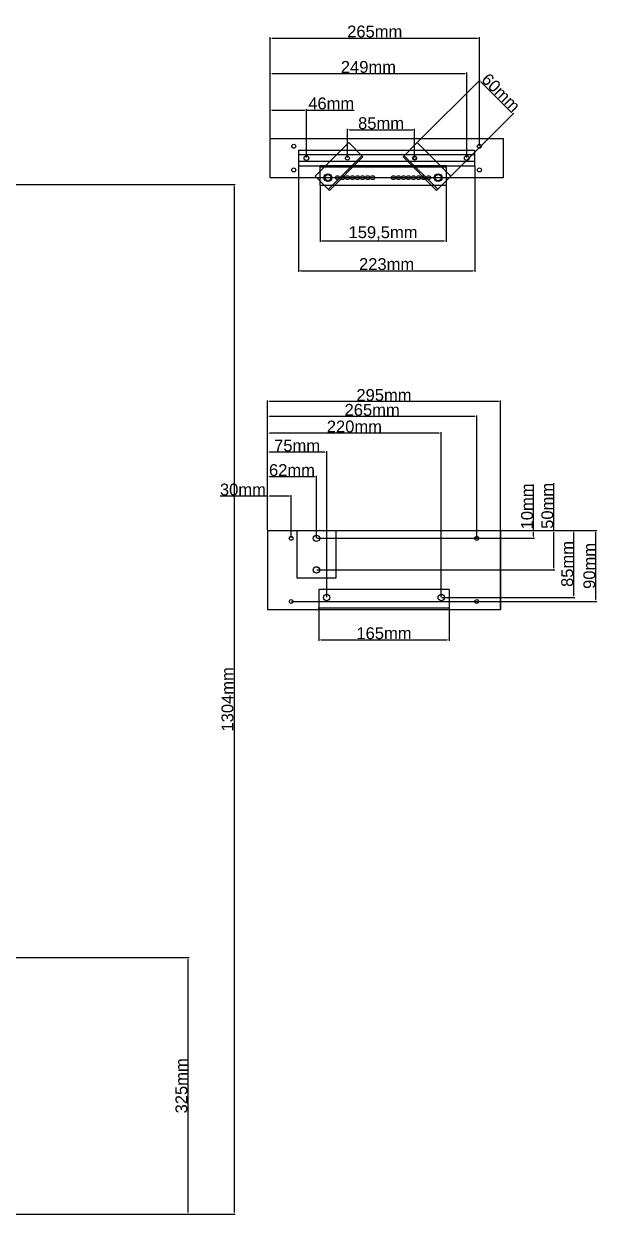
# Model space of a CAD drawing. Header units: centimetres. Extents: x -10816 to 16897, y 31630 to 109107.
# Drawn here: x -9990 to -9264, y 33009 to 34517 of the extents above; entities that cross this region are included whole.
import ezdxf

# ---------------------------------------------------------------- set-up
doc = ezdxf.new("R2010")
doc.units = ezdxf.units.CM
doc.header["$LTSCALE"] = 0.5
doc.styles.get("Standard").update_dxf_attribs({"font": 'arial.ttf'})
doc.dimstyles.new('ISO-25', dxfattribs={"dimtxt": 15, "dimasz": 2.5, "dimexe": 1.25, "dimexo": 0.625, "dimtad": 1, "dimtxsty": 'Standard', "dimcen": 2.5, "dimclrd": 1, "dimclre": 1, "dimadec": 0, "dimazin": 0, "dimtfac": 1, "dimtmove": 0, "dimatfit": 3, "dimfxl": 1, "dimarcsym": 0})

# ---------------------------------------------------------------- blocks, each defined once
blk = doc.blocks.new('*D134')
at = {"color": 1, "lineweight": -2, "transparency": 16777216}
for p, q in [((-9678.3, 34372.7), (-9678.3, 34409.2)), ((-9675.8, 34407.9), (-9634.8, 34407.9)), ((-9632.3, 34347.7), (-9632.3, 34409.2)), ((-9632.3, 34407.9), (-9572, 34407.9))]:
    blk.add_line(p, q, dxfattribs=at)
at = {"color": 1, "transparency": 16777216}
for points in [[(-9675.8, 34408.4), (-9675.8, 34407.5), (-9678.3, 34407.9)], [(-9634.8, 34408.4), (-9634.8, 34407.5), (-9632.3, 34407.9)]]:
    blk.add_solid(points, dxfattribs=at)
at = {"layer": 'Defpoints', "color": 0, "transparency": 16777216}
for p in [(-9632.3, 34407.9), (-9678.3, 34372), (-9632.3, 34347)]:
    blk.add_point(p, dxfattribs=at)
at = {"color": 0, "transparency": 16777216, "insert": (-9600.9, 34416.2), "char_height": 15, "attachment_point": 5}
blk.add_mtext('46mm', dxfattribs=at)
blk = doc.blocks.new('*D135')
at = {"color": 1, "lineweight": -2, "transparency": 16777216}
for p, q in [((-9678.3, 34372.7), (-9678.3, 34455.4)), ((-9675.8, 34454.2), (-9431.8, 34454.2)), ((-9429.3, 34347.7), (-9429.3, 34455.4))]:
    blk.add_line(p, q, dxfattribs=at)
at = {"color": 1, "transparency": 16777216}
for points in [[(-9675.8, 34454.6), (-9675.8, 34453.7), (-9678.3, 34454.2)], [(-9431.8, 34454.6), (-9431.8, 34453.7), (-9429.3, 34454.2)]]:
    blk.add_solid(points, dxfattribs=at)
at = {"layer": 'Defpoints', "color": 0, "transparency": 16777216}
for p in [(-9429.3, 34454.2), (-9678.3, 34372), (-9429.3, 34347)]:
    blk.add_point(p, dxfattribs=at)
at = {"color": 0, "transparency": 16777216, "insert": (-9553.8, 34462.4), "char_height": 15, "attachment_point": 5}
blk.add_mtext('249mm', dxfattribs=at)
blk = doc.blocks.new('*D136')
at = {"color": 1, "lineweight": -2, "transparency": 16777216}
for p, q in [((-9642.3, 34336.4), (-9642.3, 34203.2)), ((-9419.3, 34336.4), (-9419.3, 34203.2)), ((-9639.8, 34204.4), (-9421.8, 34204.4))]:
    blk.add_line(p, q, dxfattribs=at)
at = {"color": 1, "transparency": 16777216}
for points in [[(-9639.8, 34204.9), (-9639.8, 34204), (-9642.3, 34204.4)], [(-9421.8, 34204.9), (-9421.8, 34204), (-9419.3, 34204.4)]]:
    blk.add_solid(points, dxfattribs=at)
at = {"layer": 'Defpoints', "color": 0, "transparency": 16777216}
for p in [(-9642.3, 34337), (-9419.3, 34337), (-9419.3, 34204.4)]:
    blk.add_point(p, dxfattribs=at)
at = {"color": 0, "transparency": 16777216, "insert": (-9530.8, 34212.7), "char_height": 15, "attachment_point": 5}
blk.add_mtext('223mm', dxfattribs=at)
blk = doc.blocks.new('*D137')
at = {"color": 1, "lineweight": -2, "transparency": 16777216}
for p, q in [((-9615.1, 34311.7), (-9615.1, 34241)), ((-9455.6, 34311.7), (-9455.6, 34241)), ((-9612.6, 34242.2), (-9458.1, 34242.2))]:
    blk.add_line(p, q, dxfattribs=at)
at = {"color": 1, "transparency": 16777216}
for points in [[(-9612.6, 34242.6), (-9612.6, 34241.8), (-9615.1, 34242.2)], [(-9458.1, 34242.6), (-9458.1, 34241.8), (-9455.6, 34242.2)]]:
    blk.add_solid(points, dxfattribs=at)
at = {"layer": 'Defpoints', "color": 0, "transparency": 16777216}
for p in [(-9615.1, 34312.3), (-9455.6, 34312.3), (-9455.6, 34242.2)]:
    blk.add_point(p, dxfattribs=at)
at = {"color": 0, "transparency": 16777216, "insert": (-9535.3, 34251.8), "char_height": 15, "attachment_point": 5}
blk.add_mtext('159,5mm', dxfattribs=at)
blk = doc.blocks.new('*D138')
at = {"color": 1, "lineweight": -2, "transparency": 16777216}
for p, q in [((-9491.5, 34367.1), (-9412.3, 34446.3)), ((-9411.4, 34443.7), (-9372.5, 34404.8)), ((-9449, 34324.7), (-9369.8, 34403.9))]:
    blk.add_line(p, q, dxfattribs=at)
at = {"color": 1, "transparency": 16777216}
for points in [[(-9411.1, 34443.9), (-9411.7, 34443.4), (-9413.2, 34445.4)], [(-9372.2, 34405.1), (-9372.8, 34404.5), (-9370.7, 34403)]]:
    blk.add_solid(points, dxfattribs=at)
at = {"layer": 'Defpoints', "color": 0, "transparency": 16777216}
for p in [(-9370.7, 34403), (-9491.9, 34366.7), (-9449.5, 34324.2)]:
    blk.add_point(p, dxfattribs=at)
at = {"color": 0, "transparency": 16777216, "insert": (-9386.1, 34430.1), "char_height": 15, "attachment_point": 5, "rotation": 315}
blk.add_mtext('60mm', dxfattribs=at)
blk = doc.blocks.new('*D139')
at = {"color": 1, "lineweight": -2, "transparency": 16777216}
for p, q in [((-9580.3, 34347.7), (-9580.3, 34384.2)), ((-9577.8, 34382.9), (-9497.8, 34382.9)), ((-9495.3, 34347.7), (-9495.3, 34384.2))]:
    blk.add_line(p, q, dxfattribs=at)
at = {"color": 1, "transparency": 16777216}
for points in [[(-9577.8, 34383.4), (-9577.8, 34382.5), (-9580.3, 34382.9)], [(-9497.8, 34383.4), (-9497.8, 34382.5), (-9495.3, 34382.9)]]:
    blk.add_solid(points, dxfattribs=at)
at = {"layer": 'Defpoints', "color": 0, "transparency": 16777216}
for p in [(-9495.3, 34382.9), (-9580.3, 34347), (-9495.3, 34347)]:
    blk.add_point(p, dxfattribs=at)
at = {"color": 0, "transparency": 16777216, "insert": (-9537.8, 34391.2), "char_height": 15, "attachment_point": 5}
blk.add_mtext('85mm', dxfattribs=at)
blk = doc.blocks.new('*D140')
at = {"color": 1, "lineweight": -2, "transparency": 16777216}
for p, q in [((-9678.3, 34372.7), (-9678.3, 34500.3)), ((-9675.8, 34499), (-9415.8, 34499)), ((-9413.3, 34362.7), (-9413.3, 34500.3))]:
    blk.add_line(p, q, dxfattribs=at)
at = {"color": 1, "transparency": 16777216}
for points in [[(-9675.8, 34499.4), (-9675.8, 34498.6), (-9678.3, 34499)], [(-9415.8, 34499.4), (-9415.8, 34498.6), (-9413.3, 34499)]]:
    blk.add_solid(points, dxfattribs=at)
at = {"layer": 'Defpoints', "color": 0, "transparency": 16777216}
for p in [(-9413.3, 34499), (-9678.3, 34372), (-9413.3, 34362)]:
    blk.add_point(p, dxfattribs=at)
at = {"color": 0, "transparency": 16777216, "insert": (-9545.8, 34507.3), "char_height": 15, "attachment_point": 5}
blk.add_mtext('265mm', dxfattribs=at)
blk = doc.blocks.new('*D141')
at = {"color": 1, "lineweight": -2, "transparency": 16777216}
for p, q in [((-9681.6, 33918.9), (-9741.4, 33918.9)), ((-9681.6, 33876.1), (-9681.6, 33920.2)), ((-9654.1, 33918.9), (-9679.1, 33918.9)), ((-9651.6, 33866.1), (-9651.6, 33920.2))]:
    blk.add_line(p, q, dxfattribs=at)
at = {"color": 1, "transparency": 16777216}
for points in [[(-9679.1, 33919.4), (-9679.1, 33918.5), (-9681.6, 33918.9)], [(-9654.1, 33919.4), (-9654.1, 33918.5), (-9651.6, 33918.9)]]:
    blk.add_solid(points, dxfattribs=at)
at = {"layer": 'Defpoints', "color": 0, "transparency": 16777216}
for p in [(-9681.6, 33918.9), (-9681.6, 33875.5), (-9651.6, 33865.5)]:
    blk.add_point(p, dxfattribs=at)
at = {"color": 0, "transparency": 16777216, "insert": (-9712.7, 33927.2), "char_height": 15, "attachment_point": 5}
blk.add_mtext('30mm', dxfattribs=at)
blk = doc.blocks.new('*D142')
at = {"color": 1, "lineweight": -2, "transparency": 16777216}
for p, q in [((-9681.6, 33876.1), (-9681.6, 33944.8)), ((-9622.1, 33943.5), (-9679.1, 33943.5)), ((-9619.6, 33866.1), (-9619.6, 33944.8))]:
    blk.add_line(p, q, dxfattribs=at)
at = {"color": 1, "transparency": 16777216}
for points in [[(-9679.1, 33943.9), (-9679.1, 33943.1), (-9681.6, 33943.5)], [(-9622.1, 33943.9), (-9622.1, 33943.1), (-9619.6, 33943.5)]]:
    blk.add_solid(points, dxfattribs=at)
at = {"layer": 'Defpoints', "color": 0, "transparency": 16777216}
for p in [(-9681.6, 33943.5), (-9681.6, 33875.5), (-9619.6, 33865.5)]:
    blk.add_point(p, dxfattribs=at)
at = {"color": 0, "transparency": 16777216, "insert": (-9650.6, 33951.8), "char_height": 15, "attachment_point": 5}
blk.add_mtext('62mm', dxfattribs=at)
blk = doc.blocks.new('*D143')
at = {"color": 1, "lineweight": -2, "transparency": 16777216}
for p, q in [((-9681.6, 33876.1), (-9681.6, 33975.9)), ((-9609.1, 33974.7), (-9679.1, 33974.7)), ((-9606.6, 33791.1), (-9606.6, 33975.9))]:
    blk.add_line(p, q, dxfattribs=at)
at = {"color": 1, "transparency": 16777216}
for points in [[(-9679.1, 33975.1), (-9679.1, 33974.2), (-9681.6, 33974.7)], [(-9609.1, 33975.1), (-9609.1, 33974.2), (-9606.6, 33974.7)]]:
    blk.add_solid(points, dxfattribs=at)
at = {"layer": 'Defpoints', "color": 0, "transparency": 16777216}
for p in [(-9681.6, 33974.7), (-9681.6, 33875.5), (-9606.6, 33790.5)]:
    blk.add_point(p, dxfattribs=at)
at = {"color": 0, "transparency": 16777216, "insert": (-9644.1, 33982.9), "char_height": 15, "attachment_point": 5}
blk.add_mtext('75mm', dxfattribs=at)
blk = doc.blocks.new('*D144')
at = {"color": 1, "lineweight": -2, "transparency": 16777216}
for p, q in [((-9681.6, 33876.1), (-9681.6, 34000)), ((-9464.1, 33998.7), (-9679.1, 33998.7)), ((-9461.6, 33791.1), (-9461.6, 34000))]:
    blk.add_line(p, q, dxfattribs=at)
at = {"color": 1, "transparency": 16777216}
for points in [[(-9679.1, 33999.1), (-9679.1, 33998.3), (-9681.6, 33998.7)], [(-9464.1, 33999.1), (-9464.1, 33998.3), (-9461.6, 33998.7)]]:
    blk.add_solid(points, dxfattribs=at)
at = {"layer": 'Defpoints', "color": 0, "transparency": 16777216}
for p in [(-9681.6, 33998.7), (-9681.6, 33875.5), (-9461.6, 33790.5)]:
    blk.add_point(p, dxfattribs=at)
at = {"color": 0, "transparency": 16777216, "insert": (-9571.6, 34007), "char_height": 15, "attachment_point": 5}
blk.add_mtext('220mm', dxfattribs=at)
blk = doc.blocks.new('*D145')
at = {"color": 1, "lineweight": -2, "transparency": 16777216}
for p, q in [((-9681.6, 33876.1), (-9681.6, 34039.9)), ((-9389.1, 34038.7), (-9679.1, 34038.7)), ((-9386.6, 33876.1), (-9386.6, 34039.9))]:
    blk.add_line(p, q, dxfattribs=at)
at = {"color": 1, "transparency": 16777216}
for points in [[(-9679.1, 34039.1), (-9679.1, 34038.2), (-9681.6, 34038.7)], [(-9389.1, 34039.1), (-9389.1, 34038.2), (-9386.6, 34038.7)]]:
    blk.add_solid(points, dxfattribs=at)
at = {"layer": 'Defpoints', "color": 0, "transparency": 16777216}
for p in [(-9681.6, 34038.7), (-9681.6, 33875.5), (-9386.6, 33875.5)]:
    blk.add_point(p, dxfattribs=at)
at = {"color": 0, "transparency": 16777216, "insert": (-9534.1, 34046.9), "char_height": 15, "attachment_point": 5}
blk.add_mtext('295mm', dxfattribs=at)
blk = doc.blocks.new('*D146')
at = {"color": 1, "lineweight": -2, "transparency": 16777216}
for p, q in [((-9344.7, 33875.5), (-9344.7, 33933.8)), ((-9619, 33865.5), (-9343.5, 33865.5)), ((-9386, 33875.5), (-9343.5, 33875.5)), ((-9344.7, 33868), (-9344.7, 33873))]:
    blk.add_line(p, q, dxfattribs=at)
at = {"color": 1, "transparency": 16777216}
for points in [[(-9345.2, 33873), (-9344.3, 33873), (-9344.7, 33875.5)], [(-9345.2, 33868), (-9344.3, 33868), (-9344.7, 33865.5)]]:
    blk.add_solid(points, dxfattribs=at)
at = {"layer": 'Defpoints', "color": 0, "transparency": 16777216}
for p in [(-9619.6, 33865.5), (-9386.6, 33875.5), (-9344.7, 33875.5)]:
    blk.add_point(p, dxfattribs=at)
at = {"color": 0, "transparency": 16777216, "insert": (-9353, 33905.9), "char_height": 15, "attachment_point": 5, "rotation": 90}
blk.add_mtext('10mm', dxfattribs=at)
blk = doc.blocks.new('*D147')
at = {"color": 1, "lineweight": -2, "transparency": 16777216}
for p, q in [((-9319, 33875.5), (-9319, 33935.2)), ((-9386, 33875.5), (-9317.8, 33875.5)), ((-9319, 33828), (-9319, 33873)), ((-9619, 33825.5), (-9317.8, 33825.5))]:
    blk.add_line(p, q, dxfattribs=at)
at = {"color": 1, "transparency": 16777216}
for points in [[(-9319.4, 33873), (-9318.6, 33873), (-9319, 33875.5)], [(-9319.4, 33828), (-9318.6, 33828), (-9319, 33825.5)]]:
    blk.add_solid(points, dxfattribs=at)
at = {"layer": 'Defpoints', "color": 0, "transparency": 16777216}
for p in [(-9386.6, 33875.5), (-9319, 33875.5), (-9619.6, 33825.5)]:
    blk.add_point(p, dxfattribs=at)
at = {"color": 0, "transparency": 16777216, "insert": (-9327.3, 33906.6), "char_height": 15, "attachment_point": 5, "rotation": 90}
blk.add_mtext('50mm', dxfattribs=at)
blk = doc.blocks.new('*D148')
at = {"color": 1, "lineweight": -2, "transparency": 16777216}
for p, q in [((-9386, 33875.5), (-9292.6, 33875.5)), ((-9293.9, 33793), (-9293.9, 33873)), ((-9461, 33790.5), (-9292.6, 33790.5))]:
    blk.add_line(p, q, dxfattribs=at)
at = {"color": 1, "transparency": 16777216}
for points in [[(-9294.3, 33873), (-9293.4, 33873), (-9293.9, 33875.5)], [(-9294.3, 33793), (-9293.4, 33793), (-9293.9, 33790.5)]]:
    blk.add_solid(points, dxfattribs=at)
at = {"layer": 'Defpoints', "color": 0, "transparency": 16777216}
for p in [(-9386.6, 33875.5), (-9293.9, 33875.5), (-9461.6, 33790.5)]:
    blk.add_point(p, dxfattribs=at)
at = {"color": 0, "transparency": 16777216, "insert": (-9302.1, 33833), "char_height": 15, "attachment_point": 5, "rotation": 90}
blk.add_mtext('85mm', dxfattribs=at)
blk = doc.blocks.new('*D149')
at = {"color": 1, "lineweight": -2, "transparency": 16777216}
for p, q in [((-9386, 33875.5), (-9264.5, 33875.5)), ((-9265.8, 33788), (-9265.8, 33873)), ((-9651, 33785.5), (-9264.5, 33785.5))]:
    blk.add_line(p, q, dxfattribs=at)
at = {"color": 1, "transparency": 16777216}
for points in [[(-9266.2, 33873), (-9265.4, 33873), (-9265.8, 33875.5)], [(-9266.2, 33788), (-9265.4, 33788), (-9265.8, 33785.5)]]:
    blk.add_solid(points, dxfattribs=at)
at = {"layer": 'Defpoints', "color": 0, "transparency": 16777216}
for p in [(-9386.6, 33875.5), (-9265.8, 33875.5), (-9651.6, 33785.5)]:
    blk.add_point(p, dxfattribs=at)
at = {"color": 0, "transparency": 16777216, "insert": (-9274.1, 33830.5), "char_height": 15, "attachment_point": 5, "rotation": 90}
blk.add_mtext('90mm', dxfattribs=at)
blk = doc.blocks.new('*D150')
at = {"color": 1, "lineweight": -2, "transparency": 16777216}
for p, q in [((-9681.6, 33876.1), (-9681.6, 34021.1)), ((-9419.1, 34019.8), (-9679.1, 34019.8)), ((-9416.6, 33866.1), (-9416.6, 34021.1))]:
    blk.add_line(p, q, dxfattribs=at)
at = {"color": 1, "transparency": 16777216}
for points in [[(-9679.1, 34020.2), (-9679.1, 34019.4), (-9681.6, 34019.8)], [(-9419.1, 34020.2), (-9419.1, 34019.4), (-9416.6, 34019.8)]]:
    blk.add_solid(points, dxfattribs=at)
at = {"layer": 'Defpoints', "color": 0, "transparency": 16777216}
for p in [(-9681.6, 34019.8), (-9681.6, 33875.5), (-9416.6, 33865.5)]:
    blk.add_point(p, dxfattribs=at)
at = {"color": 0, "transparency": 16777216, "insert": (-9549.1, 34028.1), "char_height": 15, "attachment_point": 5}
blk.add_mtext('265mm', dxfattribs=at)
blk = doc.blocks.new('*D151')
at = {"color": 1, "lineweight": -2, "transparency": 16777216}
for p, q in [((-9616.6, 33774.8), (-9616.6, 33735.6)), ((-9451.6, 33774.8), (-9451.6, 33735.6)), ((-9614.1, 33736.9), (-9454.1, 33736.9))]:
    blk.add_line(p, q, dxfattribs=at)
at = {"color": 1, "transparency": 16777216}
for points in [[(-9614.1, 33737.3), (-9614.1, 33736.5), (-9616.6, 33736.9)], [(-9454.1, 33737.3), (-9454.1, 33736.5), (-9451.6, 33736.9)]]:
    blk.add_solid(points, dxfattribs=at)
at = {"layer": 'Defpoints', "color": 0, "transparency": 16777216}
for p in [(-9616.6, 33775.5), (-9451.6, 33775.5), (-9451.6, 33736.9)]:
    blk.add_point(p, dxfattribs=at)
at = {"color": 0, "transparency": 16777216, "insert": (-9534.1, 33745.2), "char_height": 15, "attachment_point": 5}
blk.add_mtext('165mm', dxfattribs=at)
blk = doc.blocks.new('*D160')
at = {"color": 1, "lineweight": -2, "transparency": 16777216}
for p, q in [((-10072.9, 33334.5), (-9780.9, 33334.5)), ((-9782.2, 33012), (-9782.2, 33332)), ((-10004.9, 33009.5), (-9780.9, 33009.5))]:
    blk.add_line(p, q, dxfattribs=at)
at = {"color": 1, "transparency": 16777216}
for points in [[(-9782.6, 33332), (-9781.8, 33332), (-9782.2, 33334.5)], [(-9782.6, 33012), (-9781.8, 33012), (-9782.2, 33009.5)]]:
    blk.add_solid(points, dxfattribs=at)
at = {"layer": 'Defpoints', "color": 0, "transparency": 16777216}
for p in [(-10073.6, 33334.5), (-9782.2, 33334.5), (-10005.6, 33009.5)]:
    blk.add_point(p, dxfattribs=at)
at = {"color": 0, "transparency": 16777216, "insert": (-9790.5, 33172), "char_height": 15, "attachment_point": 5, "rotation": 90}
blk.add_mtext('325mm', dxfattribs=at)
blk = doc.blocks.new('*D161')
at = {"color": 1, "lineweight": -2, "transparency": 16777216}
for p, q in [((-10015.9, 34313.5), (-9722.7, 34313.5)), ((-9723.9, 34311), (-9723.9, 33012)), ((-10004.9, 33009.5), (-9722.7, 33009.5))]:
    blk.add_line(p, q, dxfattribs=at)
at = {"color": 1, "transparency": 16777216}
for points in [[(-9724.4, 34311), (-9723.5, 34311), (-9723.9, 34313.5)], [(-9724.4, 33012), (-9723.5, 33012), (-9723.9, 33009.5)]]:
    blk.add_solid(points, dxfattribs=at)
at = {"layer": 'Defpoints', "color": 0, "transparency": 16777216}
for p in [(-10016.6, 34313.5), (-10005.6, 33009.5), (-9723.9, 33009.5)]:
    blk.add_point(p, dxfattribs=at)
at = {"color": 0, "transparency": 16777216, "insert": (-9732.2, 33661.5), "char_height": 15, "attachment_point": 5, "rotation": 90}
blk.add_mtext('1304mm', dxfattribs=at)

msp = doc.modelspace()

# ---------------------------------------------------------------- linework, layer by layer
for p, q in [((-9678.325, 34372.031), (-9383.325, 34372.031)), ((-9678.325, 34372.031), (-9668.325, 34372.031)), ((-9678.325, 34322.031), (-9678.325, 34372.031)), ((-9658.325, 34372.031), (-9434.325, 34372.031)), ((-9621.161, 34324.227), (-9578.734, 34366.654)), ((-9578.734, 34366.654), (-9560.703, 34348.622)), ((-9491.916, 34366.654), (-9509.948, 34348.622)), ((-9449.49, 34324.227), (-9491.916, 34366.654)), ((-9383.325, 34372.031), (-9383.325, 34322.031)), ((-9642.325, 34357.031), (-9419.325, 34357.031)), ((-9642.325, 34357.031), (-9642.325, 34337.031)), ((-9419.325, 34351.031), (-9642.325, 34351.031)), ((-9562.117, 34350.037), (-9604.544, 34307.61)), ((-9560.703, 34348.622), (-9603.13, 34306.196)), ((-9509.948, 34348.622), (-9467.521, 34306.196)), ((-9508.533, 34350.037), (-9466.107, 34307.61)), ((-9419.325, 34357.031), (-9419.325, 34351.031)), ((-9419.325, 34357.031), (-9419.325, 34337.031)), ((-9642.325, 34343.031), (-9419.325, 34343.031)), ((-9419.325, 34337.031), (-9642.325, 34337.031)), ((-9615.077, 34337.783), (-9455.577, 34337.783)), ((-9615.077, 34312.283), (-9615.077, 34337.783)), ((-9615.077, 34335.783), (-9455.577, 34335.783)), ((-9455.577, 34337.783), (-9455.577, 34312.283)), ((-9419.325, 34343.031), (-9419.325, 34337.031)), ((-9383.325, 34322.031), (-9678.325, 34322.031)), ((-9603.13, 34306.196), (-9621.161, 34324.227)), ((-9467.521, 34306.196), (-9449.49, 34324.227)), ((-9455.577, 34312.283), (-9615.077, 34312.283)), ((-9681.628, 33875.474), (-9681.628, 33775.474)), ((-9681.628, 33875.474), (-9681.628, 33775.474)), ((-9681.628, 33875.474), (-9386.628, 33875.474)), ((-9644.628, 33875.474), (-9644.628, 33815.474)), ((-9594.628, 33815.474), (-9594.628, 33875.474)), ((-9386.628, 33775.474), (-9386.628, 33875.474)), ((-9386.628, 33875.474), (-9386.628, 33775.474)), ((-9644.628, 33815.474), (-9594.628, 33815.474)), ((-9451.628, 33800.474), (-9616.628, 33800.474)), ((-9616.628, 33800.474), (-9616.628, 33775.474)), ((-9451.628, 33800.474), (-9451.628, 33775.474)), ((-9681.628, 33775.474), (-9386.628, 33775.474)), ((-9616.628, 33775.474), (-9616.628, 33777.474)), ((-9616.628, 33777.474), (-9451.628, 33777.474)), ((-9616.628, 33775.474), (-9451.628, 33775.474))]:
    msp.add_line(p, q)
for centre, radius in [((-9648.325, 34362.031), 2.5), ((-9413.325, 34362.031), 2.5), ((-9632.325, 34347.031), 3), ((-9580.325, 34347.031), 2.5), ((-9495.325, 34347.031), 2.5), ((-9495.325, 34347.031), 2), ((-9429.325, 34347.031), 3), ((-9648.325, 34332.031), 2.5), ((-9413.325, 34332.031), 2.5), ((-9605.077, 34322.283), 5), ((-9605.074, 34322.283), 4), ((-9592.952, 34322.283), 2.5), ((-9586.602, 34322.283), 2.5), ((-9580.252, 34322.283), 2.5), ((-9573.902, 34322.283), 2.5), ((-9567.552, 34322.283), 2.5), ((-9561.202, 34322.283), 2.5), ((-9554.852, 34322.283), 2.5), ((-9548.502, 34322.283), 2.5), ((-9522.152, 34322.283), 2.5), ((-9515.802, 34322.283), 2.5), ((-9509.452, 34322.283), 2.5), ((-9503.102, 34322.283), 2.5), ((-9496.752, 34322.283), 2.5), ((-9490.402, 34322.283), 2.5), ((-9484.052, 34322.283), 2.5), ((-9477.702, 34322.283), 2.5), ((-9465.577, 34322.283), 5), ((-9465.577, 34322.283), 4), ((-9651.628, 33865.474), 2.5), ((-9619.628, 33865.474), 4), ((-9416.628, 33865.474), 2.5), ((-9619.628, 33825.474), 4), ((-9651.628, 33785.474), 2.5), ((-9606.628, 33790.474), 4), ((-9461.628, 33790.474), 4), ((-9416.628, 33785.474), 2.5)]:
    msp.add_circle(centre, radius)

# ---------------------------------------------------------------- dimensions: what is measured, and where the dimension line sits
for base, p1, p2, picture, middle in [((-9413.325, 34499.003), (-9678.325, 34372.031), (-9413.325, 34362.031), '*D140', (-9545.825, 34507.287)), ((-9429.325, 34454.152), (-9678.325, 34372.031), (-9429.325, 34347.031), '*D135', (-9553.825, 34462.436)), ((-9632.325, 34407.946), (-9678.325, 34372.031), (-9632.325, 34347.031), '*D134', (-9600.899, 34416.229)), ((-9495.325, 34382.945), (-9580.325, 34347.031), (-9495.325, 34347.031), '*D139', (-9537.825, 34391.229)), ((-9419.325, 34204.444), (-9642.325, 34337.031), (-9419.325, 34337.031), '*D136', (-9530.825, 34212.733)), ((-9455.577, 34242.202), (-9615.077, 34312.283), (-9455.577, 34312.283), '*D137', (-9535.327, 34251.841)), ((-9681.628, 34019.806), (-9416.628, 33865.474), (-9681.628, 33875.474), '*D150', (-9549.128, 34028.089)), ((-9681.628, 33998.703), (-9461.628, 33790.474), (-9681.628, 33875.474), '*D144', (-9571.628, 34006.987)), ((-9681.628, 33974.666), (-9606.628, 33790.474), (-9681.628, 33875.474), '*D143', (-9644.128, 33982.918)), ((-9681.628, 33943.533), (-9619.628, 33865.474), (-9681.628, 33875.474), '*D142', (-9650.628, 33951.817)), ((-9681.628, 33918.947), (-9651.628, 33865.474), (-9681.628, 33875.474), '*D141', (-9712.747, 33927.235)), ((-9451.628, 33736.882), (-9616.628, 33775.474), (-9451.628, 33775.474), '*D151', (-9534.128, 33745.165))]:
    dim = msp.add_linear_dim(base=base, p1=p1, p2=p2, dimstyle='ISO-25', override={"dimpost": 'mm'})
    dim.commit()
    dim.dimension.update_dxf_attribs({"geometry": picture, "text_midpoint": middle})
dim = msp.add_aligned_dim(p1=(-9491.916, 34366.654), p2=(-9449.49, 34324.227), distance=111.389, dimstyle='ISO-25', override={"dimpost": 'mm'})
dim.commit()
dim.dimension.update_dxf_attribs({"geometry": '*D138', "text_midpoint": (-9386.082, 34430.062)})
for base, p1, p2, picture, middle in [((-9723.942, 33009.466), (-10016.574, 34313.466), (-10005.574, 33009.466), '*D161', (-9732.23, 33661.466)), ((-9319.007, 33875.474), (-9619.628, 33825.474), (-9386.628, 33875.474), '*D147', (-9327.291, 33906.599)), ((-9344.743, 33875.474), (-9619.628, 33865.474), (-9386.628, 33875.474), '*D146', (-9353.026, 33905.893)), ((-9265.783, 33875.474), (-9651.628, 33785.474), (-9386.628, 33875.474), '*D149', (-9274.066, 33830.474)), ((-9293.857, 33875.474), (-9461.628, 33790.474), (-9386.628, 33875.474), '*D148', (-9302.141, 33832.974)), ((-9782.193, 33334.466), (-10005.574, 33009.466), (-10073.574, 33334.466), '*D160', (-9790.482, 33171.966))]:
    dim = msp.add_linear_dim(base=base, p1=p1, p2=p2, angle=90, dimstyle='ISO-25', override={"dimpost": 'mm'})
    dim.commit()
    dim.dimension.update_dxf_attribs({"geometry": picture, "text_midpoint": middle})
dim = msp.add_linear_dim(base=(-9681.628, 34038.657), p1=(-9386.628, 33875.474), p2=(-9681.628, 33875.474), dimstyle='ISO-25', override={"dimpost": 'mm'})
dim.commit()
dim.dimension.update_dxf_attribs({"geometry": '*D145', "text_midpoint": (-9534.128, 34038.657), "dimtype": 160})

doc.saveas('drawing.dxf')
